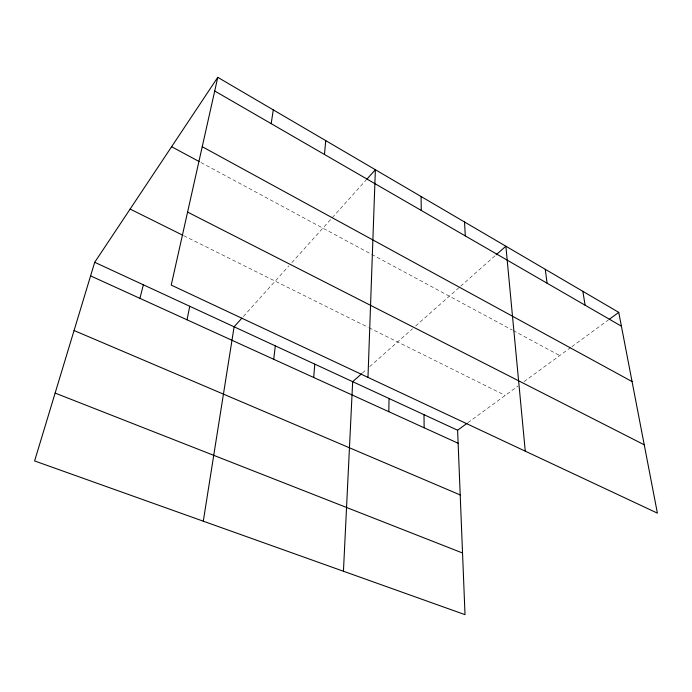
<?xml version="1.0" encoding="UTF-8"?>
<svg xmlns="http://www.w3.org/2000/svg" width="692" height="692" viewBox="0 0 692 692"><rect width="100%" height="100%" fill="white"/><g stroke="black" fill="none" stroke-linecap="round" stroke-linejoin="round"><path stroke-width="0.52" stroke-dasharray="3.46 2.59" d="M243.376 316.512L288.901 265.892M291.79 262.675L366.103 180.032M362.392 373.083L366.44 369.502M369.675 366.639L412.518 328.761M415.658 325.984L459.834 286.921M460.638 286.203L495.36 255.504M467.913 422.691L518.04 386.032M524.026 381.655L571.004 347.298M571.869 346.657L608.337 319.989M183.769 235.721L368.101 327.29M369.052 327.766L505.221 395.409M200.991 162.542L370.774 253.903M371.708 254.414L512.262 330.041M513.204 330.551L559.698 355.567"/><path stroke-width="1.04" d="M388.817 411.688L389.042 398.505M367.98 377.382L375.375 169.722L366.821 179.237M343.44 571.237L352.669 381.681L361.579 373.801M313.692 377.477L314.791 364.148M324.479 154.472L325.733 140.623M273.712 359.278L275.312 345.879M271.178 123.652L273.279 109.881M203.292 521.188L234.112 326.814L241.958 318.095M187.03 319.799L189.764 306.288M217.772 77.34L171.235 285.095L657.4 513.144L618.743 312.377L217.772 77.34L94.709 262.294L34.6 460.941L465.015 614.66L457.602 430.234L467.057 423.322M139.948 298.364L143.348 284.81M496.164 254.794L505.869 246.214L525.263 451.158M609.211 319.349L618.743 312.377M55.135 393.073L462.533 553.003M74.061 330.517L460.206 494.944M90.591 275.892L458.121 443.252M94.709 262.294L457.602 430.234M130.122 209.07L182.809 235.245M187.584 212.098L644.243 444.809M171.599 146.73L199.097 161.521M202.237 146.704L632.073 381.586M214.71 90.998L621.407 326.192M582.854 291.341L585.103 305.198M545.27 269.309L547.078 283.201M464.522 221.976L465.292 235.911M423.988 414.681L424.153 427.777M421.082 196.511L421.255 210.437"/></g></svg>
